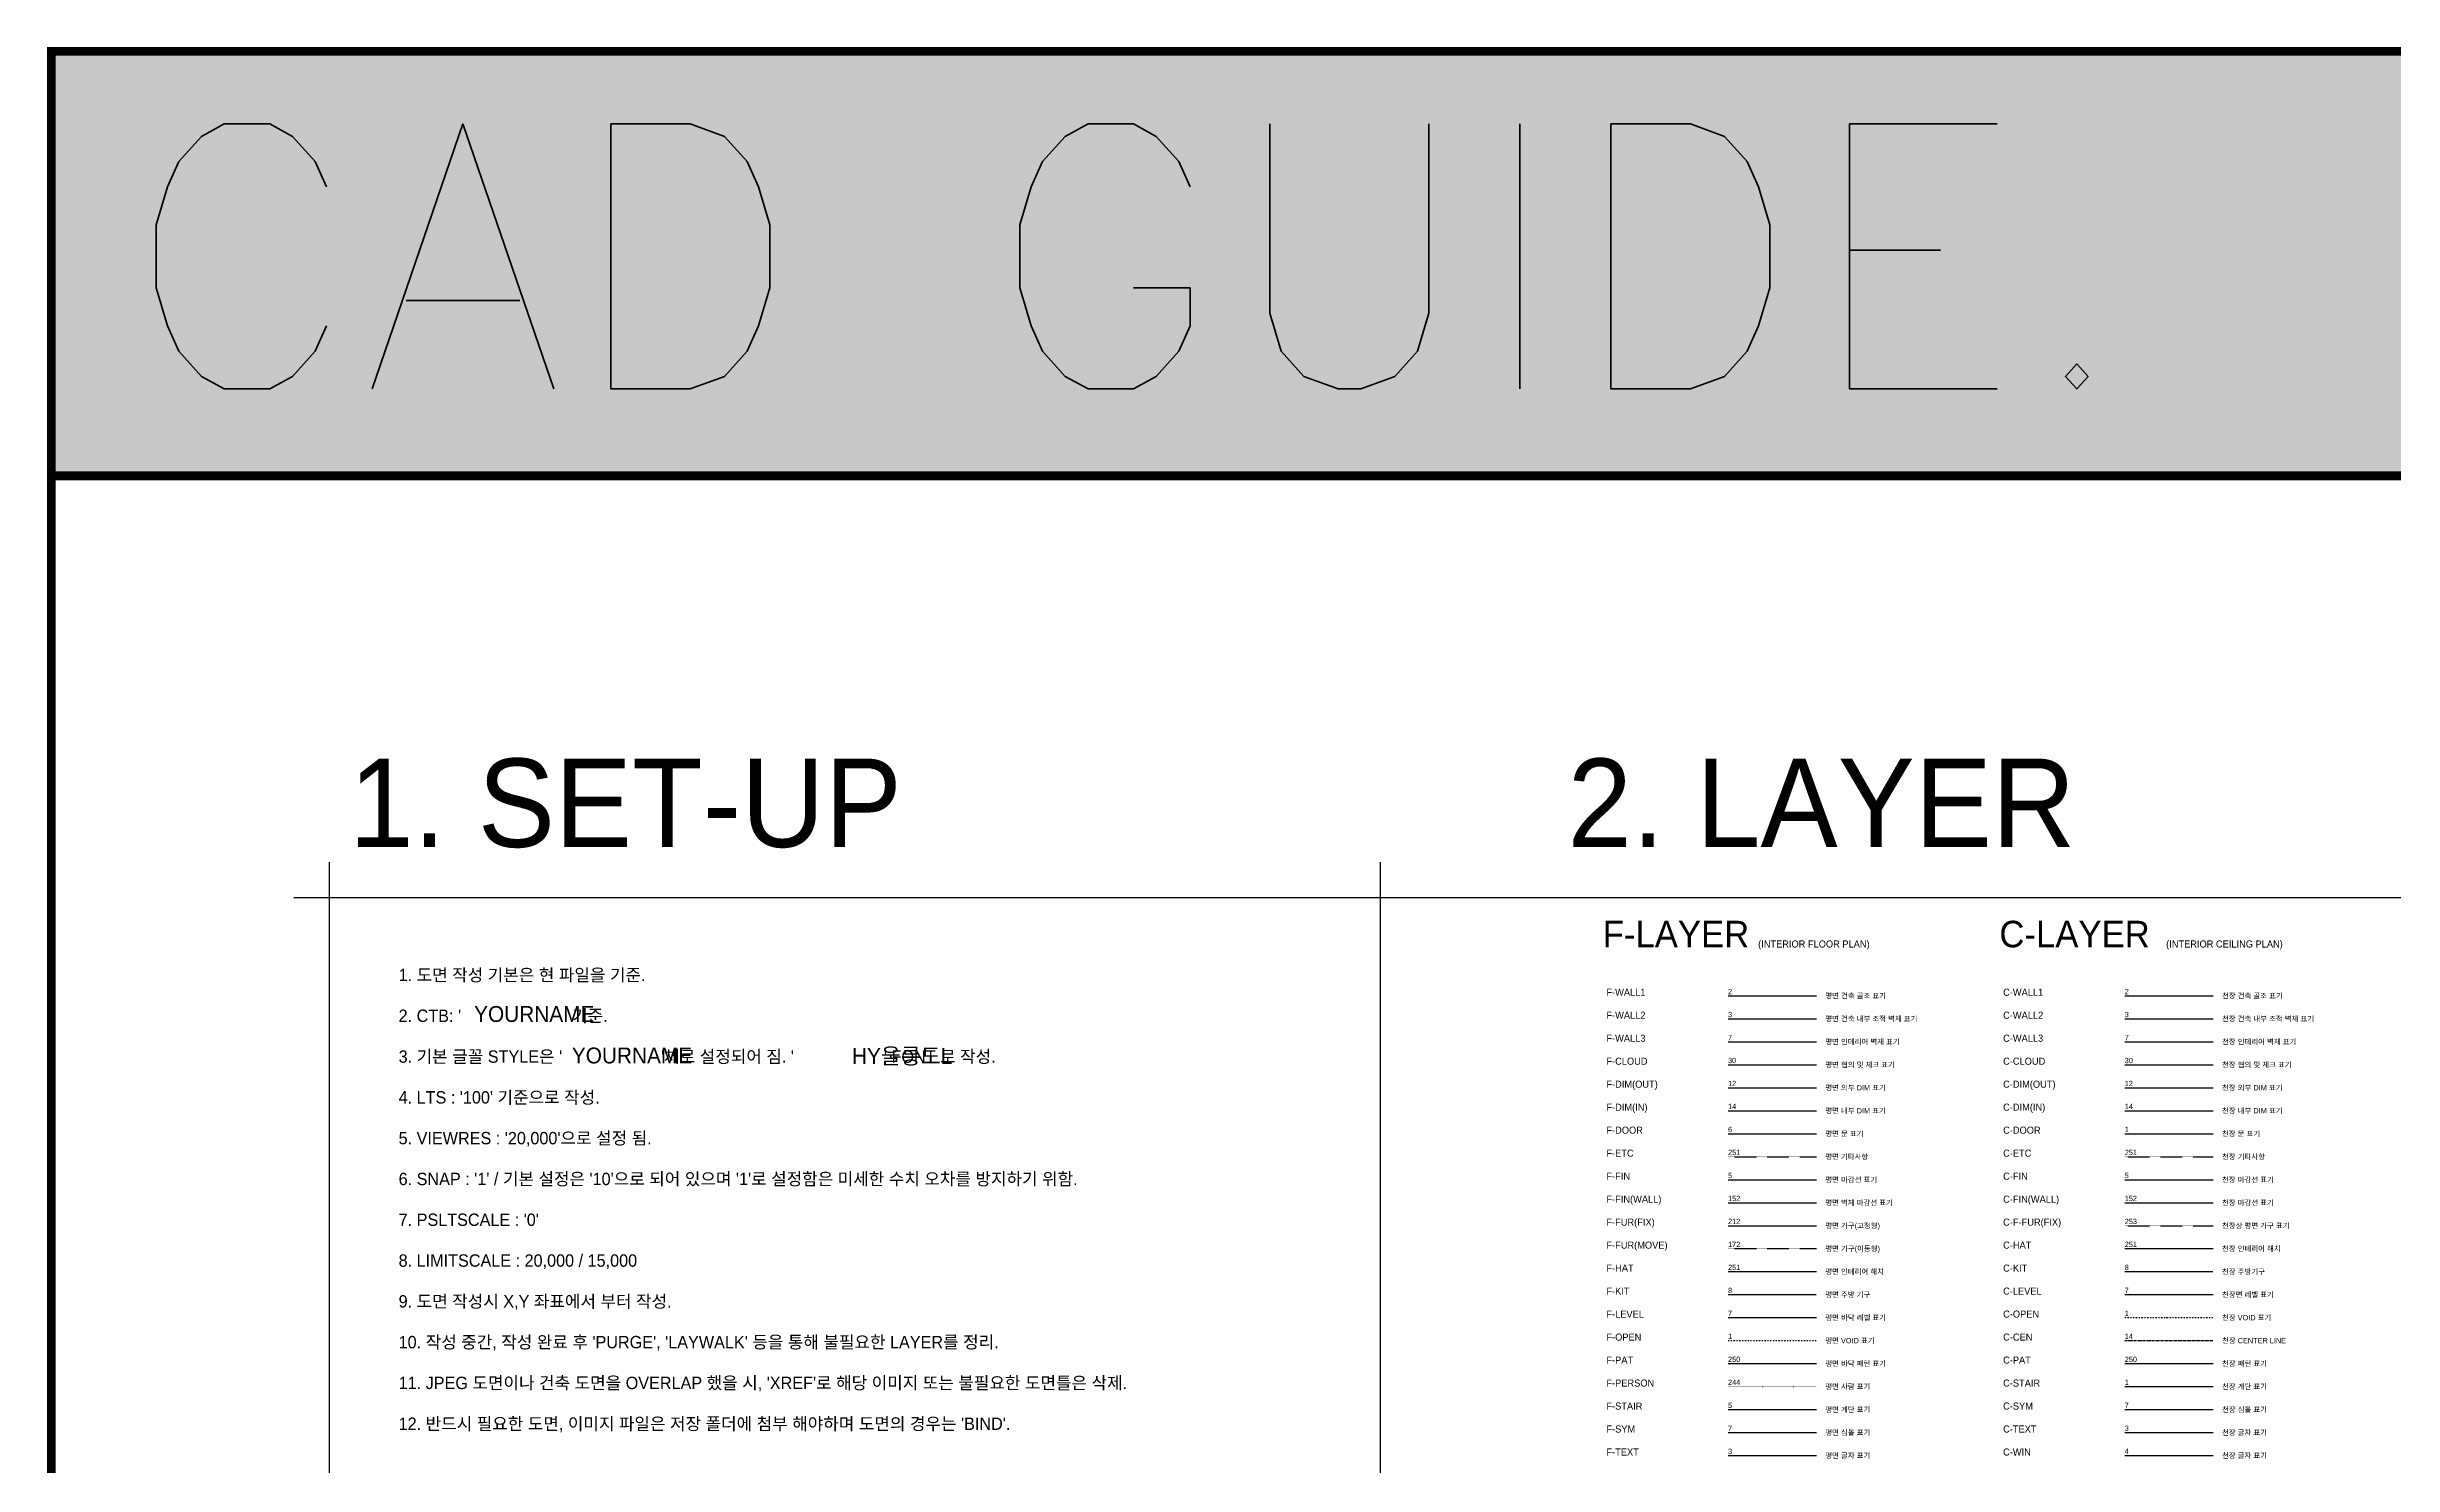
# Model space of a CAD drawing. Header units: millimetres. Extents: x -551172 to 232469, y -3435 to 261611.
# Drawn here: x -551172 to -418459, y 181415 to 261611 of the extents above; entities that cross this region are included whole.
import ezdxf
from ezdxf.enums import TextEntityAlignment as Align

# ---------------------------------------------------------------- set-up
doc = ezdxf.new("R2010")
doc.units = ezdxf.units.MM
doc.header["$LTSCALE"] = 10
for name, pattern in [('CENTER', [50.8, 31.75, -6.35, 6.35, -6.35]), ('DIVIDE', [31.75, 12.7, -6.35, 0, -6.35, 0, -6.35]), ('DOT', [6.35, 0, -6.35]), ('HIDDEN', [9.525, 6.35, -3.175]), ('HIDDENX2', [19.05, 12.7, -6.35])]:
    doc.linetypes.add(name, pattern=pattern)
doc.layers.get('DEFPOINTS').update_dxf_attribs({"color": 248})
for name, color, linetype in [('C-CEN', 14, 'CENTER'), ('C-CLOUD', 30, 'Continuous'), ('C-DIM(IN)', 14, 'Continuous'), ('C-DIM(OUT)', 1, 'Continuous'), ('C-DOOR', 1, 'Continuous'), ('C-ETC', 251, 'HIDDENX2'), ('C-F-FUR', 253, 'HIDDENX2'), ('C-FIN', 5, 'Continuous'), ('C-FIN(WALL)', 152, 'Continuous'), ('C-HAT', 251, 'Continuous'), ('C-KIT', 8, 'HIDDEN'), ('C-LEVEL', 7, 'Continuous'), ('C-OPEN', 1, 'DIVIDE'), ('C-PAT', 250, 'Continuous'), ('C-STAIR', 1, 'Continuous'), ('C-SYM', 7, 'Continuous'), ('C-TEXT', 3, 'Continuous'), ('C-WALL1', 2, 'Continuous'), ('C-WALL2', 3, 'Continuous'), ('C-WALL3', 7, 'Continuous'), ('C-WIN', 4, 'Continuous'), ('F-CLOUD', 30, 'Continuous'), ('F-DIM(IN)', 14, 'Continuous'), ('F-DIM(OUT)', 1, 'Continuous'), ('F-DOOR', 6, 'Continuous'), ('F-ETC', 251, 'HIDDENX2'), ('F-FIN', 5, 'Continuous'), ('F-FIN(WALL)', 152, 'Continuous'), ('F-FUR(FIX)', 212, 'Continuous'), ('F-FUR(MOVE)', 172, 'HIDDENX2'), ('F-HAT', 251, 'Continuous'), ('F-KIT', 8, 'HIDDEN'), ('F-LEVEL', 7, 'Continuous'), ('F-OPEN', 1, 'DIVIDE'), ('F-PAT', 250, 'Continuous'), ('F-PERSON', 244, 'DOT'), ('F-STAIR', 5, 'Continuous'), ('F-SYM', 7, 'Continuous'), ('F-TEXT', 3, 'Continuous'), ('F-WALL1', 2, 'Continuous'), ('F-WALL2', 3, 'Continuous'), ('F-WALL3', 7, 'Continuous')]:
    doc.layers.add(name, color=color, linetype=linetype)
doc.styles.get("Standard").update_dxf_attribs({"font": 'romans.shx'})
doc.styles.add('YOURNAME', font='HY울릉도M.TTF')

# ---------------------------------------------------------------- blocks, each defined once
blk = doc.blocks.new('A-X')
h = blk.add_hatch(color=250)
h.dxf.hatch_style = 1
h.paths.add_polyline_path([(-1215354, 285577), (-675461, 285577), (-675461, 261577), (-1215354, 261577)])
h.paths.add_polyline_path([(-1215354, 21030), (-675461, 21030), (-675461, 40445), (-1215354, 40445)])
at = {"color": 1, "const_width": 500}
blk.add_lwpolyline([(-1215354, 285577), (-675461, 285577), (-675461, 21030), (-1215354, 21030)], close=True, dxfattribs=at)
blk.add_lwpolyline([(-1215354, 261577), (-675461, 261577)], dxfattribs=at)
at = {"color": 1}
blk.add_text('CAD GUIDE.', height=15000, dxfattribs=at).set_placement((-1211356, 266485))

msp = doc.modelspace()

# ---------------------------------------------------------------- linework, layer by layer
at = {"layer": 'C-CEN', "ltscale": 0.5}
msp.add_line((-433637.5, 188453.4), (-428637.5, 188453.4), dxfattribs=at)
at = {"layer": 'C-CLOUD'}
msp.add_line((-433637.5, 204053.4), (-428637.5, 204053.4), dxfattribs=at)
at = {"layer": 'C-DIM(IN)'}
msp.add_line((-433637.5, 201453.4), (-428637.5, 201453.4), dxfattribs=at)
at = {"layer": 'C-DIM(OUT)'}
msp.add_line((-433637.5, 202753.4), (-428637.5, 202753.4), dxfattribs=at)
at = {"layer": 'C-DOOR'}
msp.add_line((-433637.5, 200153.4), (-428637.5, 200153.4), dxfattribs=at)
at = {"layer": 'C-ETC', "ltscale": 0.1}
msp.add_line((-433637.5, 198853.4), (-428637.5, 198853.4), dxfattribs=at)
at = {"layer": 'C-F-FUR', "ltscale": 0.1}
msp.add_line((-433637.5, 194953.4), (-428637.5, 194953.4), dxfattribs=at)
at = {"layer": 'C-FIN'}
msp.add_line((-433637.5, 196253.4), (-428637.5, 196253.4), dxfattribs=at)
at = {"layer": 'C-FIN(WALL)'}
msp.add_line((-433637.5, 197553.4), (-428637.5, 197553.4), dxfattribs=at)
at = {"layer": 'C-HAT'}
msp.add_line((-433637.5, 193653.4), (-428637.5, 193653.4), dxfattribs=at)
at = {"layer": 'C-KIT', "ltscale": 0.5}
msp.add_line((-433637.5, 192353.4), (-428637.5, 192353.4), dxfattribs=at)
at = {"layer": 'C-LEVEL'}
msp.add_line((-433637.5, 191053.4), (-428637.5, 191053.4), dxfattribs=at)
at = {"layer": 'C-OPEN', "ltscale": 0.5}
msp.add_line((-433637.5, 189753.4), (-428637.5, 189753.4), dxfattribs=at)
at = {"layer": 'C-PAT'}
msp.add_line((-433637.5, 187153.4), (-428637.5, 187153.4), dxfattribs=at)
at = {"layer": 'C-STAIR'}
msp.add_line((-433637.5, 185853.4), (-428637.5, 185853.4), dxfattribs=at)
at = {"layer": 'C-SYM'}
msp.add_line((-433637.5, 184553.4), (-428637.5, 184553.4), dxfattribs=at)
at = {"layer": 'C-TEXT'}
msp.add_line((-433637.5, 183253.4), (-428637.5, 183253.4), dxfattribs=at)
at = {"layer": 'C-WALL1'}
msp.add_line((-433637.5, 207953.4), (-428637.5, 207953.4), dxfattribs=at)
at = {"layer": 'C-WALL2'}
msp.add_line((-433637.5, 206653.4), (-428637.5, 206653.4), dxfattribs=at)
at = {"layer": 'C-WALL3'}
msp.add_line((-433637.5, 205353.4), (-428637.5, 205353.4), dxfattribs=at)
at = {"layer": 'C-WIN'}
msp.add_line((-433637.5, 181953.4), (-428637.5, 181953.4), dxfattribs=at)
at = {"layer": 'DEFPOINTS', "color": 156}
for p, q in [((-535203.8, 215514.9), (-535203.8, 16229.4)), ((-475750.7, 215514.9), (-475750.7, 102666.6)), ((-537203.8, 213514.9), (-11030, 213514.9))]:
    msp.add_line(p, q, dxfattribs=at)
at = {"layer": 'F-CLOUD'}
msp.add_line((-456077.5, 204053.4), (-451077.5, 204053.4), dxfattribs=at)
at = {"layer": 'F-DIM(IN)'}
msp.add_line((-456077.5, 201453.4), (-451077.5, 201453.4), dxfattribs=at)
at = {"layer": 'F-DIM(OUT)'}
msp.add_line((-456077.5, 202753.4), (-451077.5, 202753.4), dxfattribs=at)
at = {"layer": 'F-DOOR'}
msp.add_line((-456077.5, 200153.4), (-451077.5, 200153.4), dxfattribs=at)
at = {"layer": 'F-ETC', "ltscale": 0.1}
msp.add_line((-456077.5, 198853.4), (-451077.5, 198853.4), dxfattribs=at)
at = {"layer": 'F-FIN'}
msp.add_line((-456077.5, 197553.4), (-451077.5, 197553.4), dxfattribs=at)
at = {"layer": 'F-FIN(WALL)'}
msp.add_line((-456077.5, 196253.4), (-451077.5, 196253.4), dxfattribs=at)
at = {"layer": 'F-FUR(FIX)'}
msp.add_line((-456077.5, 194953.4), (-451077.5, 194953.4), dxfattribs=at)
at = {"layer": 'F-FUR(MOVE)', "ltscale": 0.1}
msp.add_line((-456077.5, 193653.4), (-451077.5, 193653.4), dxfattribs=at)
at = {"layer": 'F-HAT'}
msp.add_line((-456077.5, 192353.4), (-451077.5, 192353.4), dxfattribs=at)
at = {"layer": 'F-KIT', "ltscale": 0.5}
msp.add_line((-456077.5, 191053.4), (-451077.5, 191053.4), dxfattribs=at)
at = {"layer": 'F-LEVEL'}
msp.add_line((-456077.5, 189753.4), (-451077.5, 189753.4), dxfattribs=at)
at = {"layer": 'F-OPEN', "ltscale": 0.5}
msp.add_line((-456077.5, 188453.4), (-451077.5, 188453.4), dxfattribs=at)
at = {"layer": 'F-PAT'}
msp.add_line((-456077.5, 187153.4), (-451077.5, 187153.4), dxfattribs=at)
at = {"layer": 'F-PERSON', "ltscale": 0.2}
msp.add_line((-456077.5, 185853.4), (-451077.5, 185853.4), dxfattribs=at)
at = {"layer": 'F-STAIR'}
msp.add_line((-456077.5, 184553.4), (-451077.5, 184553.4), dxfattribs=at)
at = {"layer": 'F-SYM'}
msp.add_line((-456077.5, 183253.4), (-451077.5, 183253.4), dxfattribs=at)
at = {"layer": 'F-TEXT'}
msp.add_line((-456077.5, 181953.4), (-451077.5, 181953.4), dxfattribs=at)
at = {"layer": 'F-WALL1'}
msp.add_line((-456077.5, 207953.4), (-451077.5, 207953.4), dxfattribs=at)
at = {"layer": 'F-WALL2'}
msp.add_line((-456077.5, 206653.4), (-451077.5, 206653.4), dxfattribs=at)
at = {"layer": 'F-WALL3'}
msp.add_line((-456077.5, 205353.4), (-451077.5, 205353.4), dxfattribs=at)

# ---------------------------------------------------------------- block references
msp.add_blockref('A-X', (664431.4, -24215.6))

# ---------------------------------------------------------------- texts
at = {"style": 'YOURNAME'}
for s, p in [('1. SET-UP', (-534069.8, 216366.3)), ('2. LAYER', (-465150, 216366.3))]:
    msp.add_text(s, height=5000, dxfattribs=at).set_placement(p)
at = {"color": 2, "style": 'YOURNAME'}
for s, p in [('F-LAYER', (-463167.5, 211443.4)), ('C-LAYER', (-440727.5, 211443.4))]:
    msp.add_text(s, height=1500, dxfattribs=at).set_placement(p, align=Align.MIDDLE_LEFT)
at = {"color": 3, "style": 'YOURNAME'}
for s, p in [('(INTERIOR FLOOR PLAN)', (-454377.2, 210883.4)), ('(INTERIOR CEILING PLAN)', (-431297.2, 210883.4))]:
    msp.add_text(s, height=400, dxfattribs=at).set_placement(p, align=Align.MIDDLE_LEFT)
for s, p in [('1. 도면 작성 기본은 현 파일을 기준.', (-531277.2, 208780.8)), ("2. CTB: '                       ' 기준.", (-531277.2, 206473.8)), ("3. 기본 글꼴 STYLE은 '                      '체로 설정되어 짐. '                    ' FONT 로 작성.", (-531277.2, 204166.9)), ("4. LTS : '100' 기준으로 작성.", (-531277.2, 201859.9)), ("5. VIEWRES : '20,000'으로 설정 됨.", (-531277.2, 199552.9)), ("6. SNAP : '1' / 기본 설정은 '10'으로 되어 있으며 '1'로 설정함은 미세한 수치 오차를 방지하기 위함.", (-531277.2, 197246)), ("7. PSLTSCALE : '0'", (-531277.2, 194939)), ('8. LIMITSCALE : 20,000 / 15,000', (-531277.2, 192632)), ('9. 도면 작성시 X,Y 좌표에서 부터 작성.', (-531277.2, 190325)), ("10. 작성 중간, 작성 완료 후 'PURGE', 'LAYWALK' 등을 통해 불필요한 LAYER를 정리.", (-531277.2, 188018.1)), ("11. JPEG 도면이나 건축 도면을 OVERLAP 했을 시, 'XREF'로 해당 이미지 또는 불필요한 도면틀은 삭제.", (-531277.2, 185711.1)), ("12. 반드시 필요한 도면, 이미지 파일은 저장 폴더에 첨부 해야하며 도면의 경우는 'BIND'.", (-531277.2, 183404.1))]:
    msp.add_text(s, height=700, dxfattribs=at).set_placement(p)
at = {"color": 10, "style": 'YOURNAME'}
for s, p in [('YOURNAME', (-527007.7, 206473.8)), ('YOURNAME', (-521478.9, 204128.5)), ('HY울릉도L', (-505636.2, 204096.8))]:
    msp.add_text(s, height=900, dxfattribs=at).set_placement(p)
at = {"layer": 'C-CEN', "style": 'YOURNAME'}
for s, height, p in [('C-CEN', 400, (-440517.5, 188653.4)), ('천장 CENTER LINE', 300, (-428137.5, 188453.4))]:
    msp.add_text(s, height=height, dxfattribs=at).set_placement(p, align=Align.MIDDLE_LEFT)
msp.add_text('14', height=300, dxfattribs=at).set_placement((-433637.5, 188453.4), align=Align.BOTTOM_LEFT)
at = {"layer": 'C-CLOUD', "style": 'YOURNAME'}
for s, height, p in [('C-CLOUD', 400, (-440517.5, 204253.4)), ('천장 협의 및 체크 표기', 300, (-428137.5, 204053.4))]:
    msp.add_text(s, height=height, dxfattribs=at).set_placement(p, align=Align.MIDDLE_LEFT)
msp.add_text('30', height=300, dxfattribs=at).set_placement((-433637.5, 204053.4), align=Align.BOTTOM_LEFT)
at = {"layer": 'C-DIM(IN)', "style": 'YOURNAME'}
for s, height, p in [('C-DIM(IN)', 400, (-440517.5, 201653.4)), ('천장 내부 DIM 표기', 300, (-428137.5, 201453.4))]:
    msp.add_text(s, height=height, dxfattribs=at).set_placement(p, align=Align.MIDDLE_LEFT)
msp.add_text('14', height=300, dxfattribs=at).set_placement((-433637.5, 201453.4), align=Align.BOTTOM_LEFT)
at = {"layer": 'C-DIM(OUT)', "style": 'YOURNAME'}
for s, height, p in [('C-DIM(OUT)', 400, (-440517.5, 202953.4)), ('천장 외부 DIM 표기', 300, (-428137.5, 202753.4))]:
    msp.add_text(s, height=height, dxfattribs=at).set_placement(p, align=Align.MIDDLE_LEFT)
msp.add_text('12', height=300, dxfattribs=at).set_placement((-433637.5, 202753.4), align=Align.BOTTOM_LEFT)
at = {"layer": 'C-DOOR', "style": 'YOURNAME'}
for s, height, p in [('C-DOOR', 400, (-440517.5, 200353.4)), ('천장 문 표기', 300, (-428137.5, 200153.4))]:
    msp.add_text(s, height=height, dxfattribs=at).set_placement(p, align=Align.MIDDLE_LEFT)
msp.add_text('1', height=300, dxfattribs=at).set_placement((-433637.5, 200153.4), align=Align.BOTTOM_LEFT)
at = {"layer": 'C-ETC', "style": 'YOURNAME'}
for s, height, p in [('C-ETC', 400, (-440517.5, 199053.4)), ('천장 기타사항', 300, (-428137.5, 198853.4))]:
    msp.add_text(s, height=height, dxfattribs=at).set_placement(p, align=Align.MIDDLE_LEFT)
msp.add_text('251', height=300, dxfattribs=at).set_placement((-433637.5, 198853.4), align=Align.BOTTOM_LEFT)
at = {"layer": 'C-F-FUR', "style": 'YOURNAME'}
for s, height, p in [('C-F-FUR(FIX)', 400, (-440517.5, 195153.4)), ('천장상 평면 가구 표기', 300, (-428137.5, 194953.4))]:
    msp.add_text(s, height=height, dxfattribs=at).set_placement(p, align=Align.MIDDLE_LEFT)
msp.add_text('253', height=300, dxfattribs=at).set_placement((-433637.5, 194953.4), align=Align.BOTTOM_LEFT)
at = {"layer": 'C-FIN', "style": 'YOURNAME'}
for s, height, p in [('C-FIN(WALL)', 400, (-440517.5, 196453.4)), ('천장 마감선 표기', 300, (-428137.5, 196253.4))]:
    msp.add_text(s, height=height, dxfattribs=at).set_placement(p, align=Align.MIDDLE_LEFT)
at = {"layer": 'C-FIN', "color": 5, "style": 'YOURNAME'}
msp.add_text('152', height=300, dxfattribs=at).set_placement((-433637.5, 196253.4), align=Align.BOTTOM_LEFT)
at = {"layer": 'C-FIN(WALL)', "style": 'YOURNAME'}
for s, height, p in [('C-FIN', 400, (-440517.5, 197753.4)), ('천장 마감선 표기', 300, (-428137.5, 197553.4))]:
    msp.add_text(s, height=height, dxfattribs=at).set_placement(p, align=Align.MIDDLE_LEFT)
msp.add_text('5', height=300, dxfattribs=at).set_placement((-433637.5, 197553.4), align=Align.BOTTOM_LEFT)
at = {"layer": 'C-HAT', "style": 'YOURNAME'}
for s, height, p in [('C-HAT', 400, (-440517.5, 193853.4)), ('천장 인테리어 해치', 300, (-428137.5, 193653.4))]:
    msp.add_text(s, height=height, dxfattribs=at).set_placement(p, align=Align.MIDDLE_LEFT)
msp.add_text('251', height=300, dxfattribs=at).set_placement((-433637.5, 193653.4), align=Align.BOTTOM_LEFT)
at = {"layer": 'C-KIT', "style": 'YOURNAME'}
for s, height, p in [('C-KIT', 400, (-440517.5, 192553.4)), ('천장 주방기구', 300, (-428137.5, 192353.4))]:
    msp.add_text(s, height=height, dxfattribs=at).set_placement(p, align=Align.MIDDLE_LEFT)
msp.add_text('8', height=300, dxfattribs=at).set_placement((-433637.5, 192353.4), align=Align.BOTTOM_LEFT)
at = {"layer": 'C-LEVEL', "style": 'YOURNAME'}
for s, height, p in [('C-LEVEL', 400, (-440517.5, 191253.4)), ('천장면 레벨 표기', 300, (-428137.5, 191053.4))]:
    msp.add_text(s, height=height, dxfattribs=at).set_placement(p, align=Align.MIDDLE_LEFT)
msp.add_text('7', height=300, dxfattribs=at).set_placement((-433637.5, 191053.4), align=Align.BOTTOM_LEFT)
at = {"layer": 'C-OPEN', "style": 'YOURNAME'}
for s, height, p in [('C-OPEN', 400, (-440517.5, 189953.4)), ('천장 VOID 표기', 300, (-428137.5, 189753.4))]:
    msp.add_text(s, height=height, dxfattribs=at).set_placement(p, align=Align.MIDDLE_LEFT)
msp.add_text('1', height=300, dxfattribs=at).set_placement((-433637.5, 189753.4), align=Align.BOTTOM_LEFT)
at = {"layer": 'C-PAT', "style": 'YOURNAME'}
for s, height, p in [('C-PAT', 400, (-440517.5, 187353.4)), ('천장 패턴 표기', 300, (-428137.5, 187153.4))]:
    msp.add_text(s, height=height, dxfattribs=at).set_placement(p, align=Align.MIDDLE_LEFT)
msp.add_text('250', height=300, dxfattribs=at).set_placement((-433637.5, 187153.4), align=Align.BOTTOM_LEFT)
at = {"layer": 'C-STAIR', "style": 'YOURNAME'}
for s, height, p in [('C-STAIR', 400, (-440517.5, 186053.4)), ('천장 계단 표기', 300, (-428137.5, 185853.4))]:
    msp.add_text(s, height=height, dxfattribs=at).set_placement(p, align=Align.MIDDLE_LEFT)
msp.add_text('1', height=300, dxfattribs=at).set_placement((-433637.5, 185853.4), align=Align.BOTTOM_LEFT)
at = {"layer": 'C-SYM', "style": 'YOURNAME'}
for s, height, p in [('C-SYM', 400, (-440517.5, 184753.4)), ('천장 심볼 표기', 300, (-428137.5, 184553.4))]:
    msp.add_text(s, height=height, dxfattribs=at).set_placement(p, align=Align.MIDDLE_LEFT)
msp.add_text('7', height=300, dxfattribs=at).set_placement((-433637.5, 184553.4), align=Align.BOTTOM_LEFT)
at = {"layer": 'C-TEXT', "style": 'YOURNAME'}
for s, height, p in [('C-TEXT', 400, (-440517.5, 183453.4)), ('천장 글자 표기', 300, (-428137.5, 183253.4))]:
    msp.add_text(s, height=height, dxfattribs=at).set_placement(p, align=Align.MIDDLE_LEFT)
msp.add_text('3', height=300, dxfattribs=at).set_placement((-433637.5, 183253.4), align=Align.BOTTOM_LEFT)
at = {"layer": 'C-WALL1', "style": 'YOURNAME'}
for s, height, p in [('C-WALL1', 400, (-440517.5, 208153.4)), ('천장 건축 골조 표기', 300, (-428137.5, 207953.4))]:
    msp.add_text(s, height=height, dxfattribs=at).set_placement(p, align=Align.MIDDLE_LEFT)
msp.add_text('2', height=300, dxfattribs=at).set_placement((-433637.5, 207953.4), align=Align.BOTTOM_LEFT)
at = {"layer": 'C-WALL2', "style": 'YOURNAME'}
for s, height, p in [('C-WALL2', 400, (-440517.5, 206853.4)), ('천장 건축 내부 조적 벽체 표기', 300, (-428137.5, 206653.4))]:
    msp.add_text(s, height=height, dxfattribs=at).set_placement(p, align=Align.MIDDLE_LEFT)
msp.add_text('3', height=300, dxfattribs=at).set_placement((-433637.5, 206653.4), align=Align.BOTTOM_LEFT)
at = {"layer": 'C-WALL3', "style": 'YOURNAME'}
for s, height, p in [('C-WALL3', 400, (-440517.5, 205553.4)), ('천장 인테리어 벽체 표기', 300, (-428137.5, 205353.4))]:
    msp.add_text(s, height=height, dxfattribs=at).set_placement(p, align=Align.MIDDLE_LEFT)
msp.add_text('7', height=300, dxfattribs=at).set_placement((-433637.5, 205353.4), align=Align.BOTTOM_LEFT)
at = {"layer": 'C-WIN', "style": 'YOURNAME'}
for s, height, p in [('C-WIN', 400, (-440517.5, 182153.4)), ('천장 글자 표기', 300, (-428137.5, 181953.4))]:
    msp.add_text(s, height=height, dxfattribs=at).set_placement(p, align=Align.MIDDLE_LEFT)
msp.add_text('4', height=300, dxfattribs=at).set_placement((-433637.5, 181953.4), align=Align.BOTTOM_LEFT)
at = {"layer": 'F-CLOUD', "style": 'YOURNAME'}
for s, height, p in [('F-CLOUD', 400, (-462957.5, 204253.4)), ('평면 협의 및 체크 표기', 300, (-450577.5, 204053.4))]:
    msp.add_text(s, height=height, dxfattribs=at).set_placement(p, align=Align.MIDDLE_LEFT)
msp.add_text('30', height=300, dxfattribs=at).set_placement((-456077.5, 204053.4), align=Align.BOTTOM_LEFT)
at = {"layer": 'F-DIM(IN)', "style": 'YOURNAME'}
for s, height, p in [('F-DIM(IN)', 400, (-462957.5, 201653.4)), ('평면 내부 DIM 표기', 300, (-450577.5, 201453.4))]:
    msp.add_text(s, height=height, dxfattribs=at).set_placement(p, align=Align.MIDDLE_LEFT)
msp.add_text('14', height=300, dxfattribs=at).set_placement((-456077.5, 201453.4), align=Align.BOTTOM_LEFT)
at = {"layer": 'F-DIM(OUT)', "style": 'YOURNAME'}
for s, height, p in [('F-DIM(OUT)', 400, (-462957.5, 202953.4)), ('평면 외부 DIM 표기', 300, (-450577.5, 202753.4))]:
    msp.add_text(s, height=height, dxfattribs=at).set_placement(p, align=Align.MIDDLE_LEFT)
msp.add_text('12', height=300, dxfattribs=at).set_placement((-456077.5, 202753.4), align=Align.BOTTOM_LEFT)
at = {"layer": 'F-DOOR', "style": 'YOURNAME'}
for s, height, p in [('F-DOOR', 400, (-462957.5, 200353.4)), ('평면 문 표기', 300, (-450577.5, 200153.4))]:
    msp.add_text(s, height=height, dxfattribs=at).set_placement(p, align=Align.MIDDLE_LEFT)
msp.add_text('6', height=300, dxfattribs=at).set_placement((-456077.5, 200153.4), align=Align.BOTTOM_LEFT)
at = {"layer": 'F-ETC', "style": 'YOURNAME'}
for s, height, p in [('F-ETC', 400, (-462957.5, 199053.4)), ('평면 기타사항', 300, (-450577.5, 198853.4))]:
    msp.add_text(s, height=height, dxfattribs=at).set_placement(p, align=Align.MIDDLE_LEFT)
msp.add_text('251', height=300, dxfattribs=at).set_placement((-456077.5, 198853.4), align=Align.BOTTOM_LEFT)
at = {"layer": 'F-FIN', "style": 'YOURNAME'}
for s, height, p in [('F-FIN', 400, (-462957.5, 197753.4)), ('평면 마감선 표기', 300, (-450577.5, 197553.4))]:
    msp.add_text(s, height=height, dxfattribs=at).set_placement(p, align=Align.MIDDLE_LEFT)
at = {"layer": 'F-FIN', "color": 5, "style": 'YOURNAME'}
msp.add_text('5', height=300, dxfattribs=at).set_placement((-456077.5, 197553.4), align=Align.BOTTOM_LEFT)
at = {"layer": 'F-FIN(WALL)', "style": 'YOURNAME'}
for s, height, p in [('F-FIN(WALL)', 400, (-462957.5, 196453.4)), ('평면 벽체 마감선 표기', 300, (-450577.5, 196253.4))]:
    msp.add_text(s, height=height, dxfattribs=at).set_placement(p, align=Align.MIDDLE_LEFT)
msp.add_text('152', height=300, dxfattribs=at).set_placement((-456077.5, 196253.4), align=Align.BOTTOM_LEFT)
at = {"layer": 'F-FUR(FIX)', "style": 'YOURNAME'}
for s, height, p in [('F-FUR(FIX)', 400, (-462957.5, 195153.4)), ('평면 가구(고정형)', 300, (-450577.5, 194953.4))]:
    msp.add_text(s, height=height, dxfattribs=at).set_placement(p, align=Align.MIDDLE_LEFT)
msp.add_text('212', height=300, dxfattribs=at).set_placement((-456077.5, 194953.4), align=Align.BOTTOM_LEFT)
at = {"layer": 'F-FUR(MOVE)', "style": 'YOURNAME'}
for s, height, p in [('F-FUR(MOVE)', 400, (-462957.5, 193853.4)), ('평면 가구(이동형)', 300, (-450577.5, 193653.4))]:
    msp.add_text(s, height=height, dxfattribs=at).set_placement(p, align=Align.MIDDLE_LEFT)
msp.add_text('172', height=300, dxfattribs=at).set_placement((-456077.5, 193653.4), align=Align.BOTTOM_LEFT)
at = {"layer": 'F-HAT', "style": 'YOURNAME'}
for s, height, p in [('F-HAT', 400, (-462957.5, 192553.4)), ('평면 인테리어 해치', 300, (-450577.5, 192353.4))]:
    msp.add_text(s, height=height, dxfattribs=at).set_placement(p, align=Align.MIDDLE_LEFT)
msp.add_text('251', height=300, dxfattribs=at).set_placement((-456077.5, 192353.4), align=Align.BOTTOM_LEFT)
at = {"layer": 'F-KIT', "style": 'YOURNAME'}
for s, height, p in [('F-KIT', 400, (-462957.5, 191253.4)), ('평면 주방 기구', 300, (-450577.5, 191053.4))]:
    msp.add_text(s, height=height, dxfattribs=at).set_placement(p, align=Align.MIDDLE_LEFT)
msp.add_text('8', height=300, dxfattribs=at).set_placement((-456077.5, 191053.4), align=Align.BOTTOM_LEFT)
at = {"layer": 'F-LEVEL', "style": 'YOURNAME'}
for s, height, p in [('F-LEVEL', 400, (-462957.5, 189953.4)), ('평면 바닥 레벨 표기', 300, (-450577.5, 189753.4))]:
    msp.add_text(s, height=height, dxfattribs=at).set_placement(p, align=Align.MIDDLE_LEFT)
msp.add_text('7', height=300, dxfattribs=at).set_placement((-456077.5, 189753.4), align=Align.BOTTOM_LEFT)
at = {"layer": 'F-OPEN', "style": 'YOURNAME'}
for s, height, p in [('F-OPEN', 400, (-462957.5, 188653.4)), ('평면 VOID 표기', 300, (-450577.5, 188453.4))]:
    msp.add_text(s, height=height, dxfattribs=at).set_placement(p, align=Align.MIDDLE_LEFT)
msp.add_text('1', height=300, dxfattribs=at).set_placement((-456077.5, 188453.4), align=Align.BOTTOM_LEFT)
at = {"layer": 'F-PAT', "style": 'YOURNAME'}
for s, height, p in [('F-PAT', 400, (-462957.5, 187353.4)), ('평면 바닥 패턴 표기', 300, (-450577.5, 187153.4))]:
    msp.add_text(s, height=height, dxfattribs=at).set_placement(p, align=Align.MIDDLE_LEFT)
msp.add_text('250', height=300, dxfattribs=at).set_placement((-456077.5, 187153.4), align=Align.BOTTOM_LEFT)
at = {"layer": 'F-PERSON', "style": 'YOURNAME'}
for s, height, p in [('F-PERSON', 400, (-462957.5, 186053.4)), ('평면 사람 표기', 300, (-450577.5, 185853.4))]:
    msp.add_text(s, height=height, dxfattribs=at).set_placement(p, align=Align.MIDDLE_LEFT)
msp.add_text('244', height=300, dxfattribs=at).set_placement((-456077.5, 185853.4), align=Align.BOTTOM_LEFT)
at = {"layer": 'F-STAIR', "style": 'YOURNAME'}
for s, height, p in [('F-STAIR', 400, (-462957.5, 184753.4)), ('평면 계단 표기', 300, (-450577.5, 184553.4))]:
    msp.add_text(s, height=height, dxfattribs=at).set_placement(p, align=Align.MIDDLE_LEFT)
msp.add_text('5', height=300, dxfattribs=at).set_placement((-456077.5, 184553.4), align=Align.BOTTOM_LEFT)
at = {"layer": 'F-SYM', "style": 'YOURNAME'}
for s, height, p in [('F-SYM', 400, (-462957.5, 183453.4)), ('평면 심볼 표기', 300, (-450577.5, 183253.4))]:
    msp.add_text(s, height=height, dxfattribs=at).set_placement(p, align=Align.MIDDLE_LEFT)
msp.add_text('7', height=300, dxfattribs=at).set_placement((-456077.5, 183253.4), align=Align.BOTTOM_LEFT)
at = {"layer": 'F-TEXT', "style": 'YOURNAME'}
for s, height, p in [('F-TEXT', 400, (-462957.5, 182153.4)), ('평면 글자 표기', 300, (-450577.5, 181953.4))]:
    msp.add_text(s, height=height, dxfattribs=at).set_placement(p, align=Align.MIDDLE_LEFT)
msp.add_text('3', height=300, dxfattribs=at).set_placement((-456077.5, 181953.4), align=Align.BOTTOM_LEFT)
at = {"layer": 'F-WALL1', "style": 'YOURNAME'}
for s, height, p in [('F-WALL1', 400, (-462957.5, 208153.4)), ('평면 건축 골조 표기', 300, (-450577.5, 207953.4))]:
    msp.add_text(s, height=height, dxfattribs=at).set_placement(p, align=Align.MIDDLE_LEFT)
msp.add_text('2', height=300, dxfattribs=at).set_placement((-456077.5, 207953.4), align=Align.BOTTOM_LEFT)
at = {"layer": 'F-WALL2', "style": 'YOURNAME'}
for s, height, p in [('F-WALL2', 400, (-462957.5, 206853.4)), ('평면 건축 내부 조적 벽체 표기', 300, (-450577.5, 206653.4))]:
    msp.add_text(s, height=height, dxfattribs=at).set_placement(p, align=Align.MIDDLE_LEFT)
msp.add_text('3', height=300, dxfattribs=at).set_placement((-456077.5, 206653.4), align=Align.BOTTOM_LEFT)
at = {"layer": 'F-WALL3', "style": 'YOURNAME'}
for s, height, p in [('F-WALL3', 400, (-462957.5, 205553.4)), ('평면 인테리어 벽체 표기', 300, (-450577.5, 205353.4))]:
    msp.add_text(s, height=height, dxfattribs=at).set_placement(p, align=Align.MIDDLE_LEFT)
msp.add_text('7', height=300, dxfattribs=at).set_placement((-456077.5, 205353.4), align=Align.BOTTOM_LEFT)

doc.saveas('drawing.dxf')
